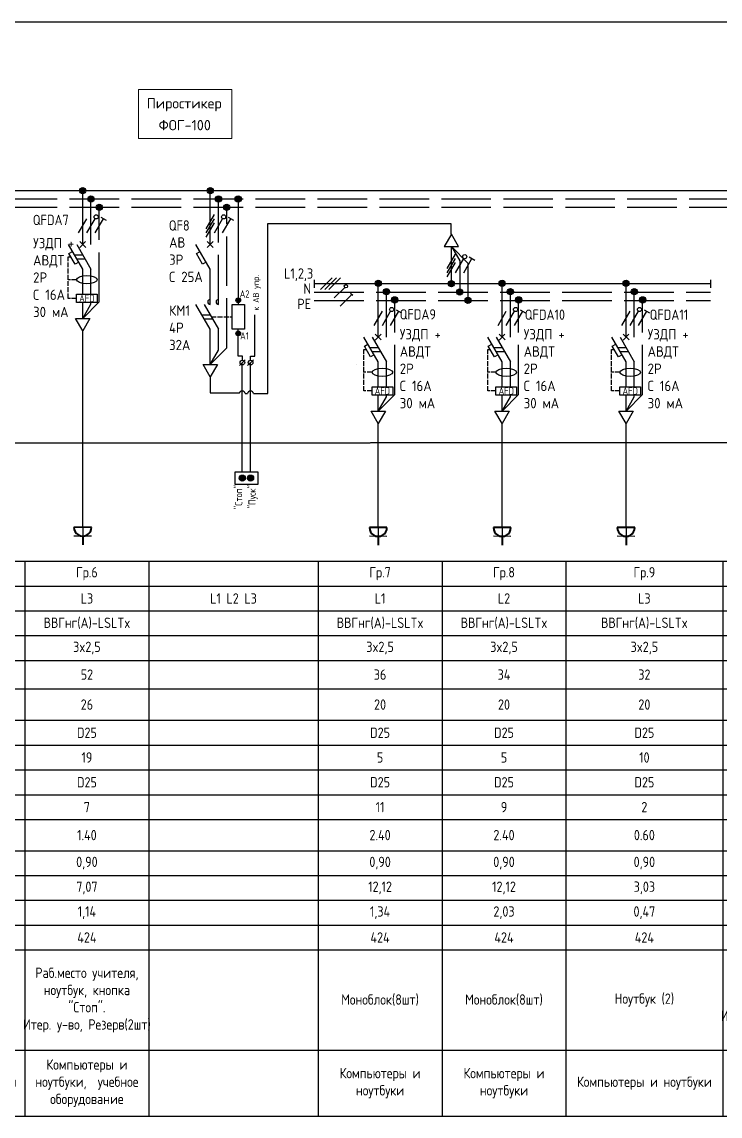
# Model space of a CAD drawing. Header units: millimetres. Extents: x -32 to 417638015, y -35 to 175284279.
# Drawn here: x 1484887 to 1501790, y 30872 to 57354 of the extents above; entities that cross this region are included whole.
import ezdxf
from ezdxf.enums import TextEntityAlignment as Align

# ---------------------------------------------------------------- set-up
doc = ezdxf.new("R2010")
doc.units = ezdxf.units.MM
doc.linetypes.add('ACAD_ISO02W100', pattern=[15, 12, -3])
doc.linetypes.add('DASHED2', pattern=[0.375, 0.25, -0.125])
doc.layers.add('4_Однолинейная схема', color=7, linetype='Continuous')
doc.layers.add('A-HATCH-WALL', color=7, linetype='Continuous')
doc.layers.add('A-ANNO-NOTE', color=7, linetype='Continuous', lineweight=5)
doc.layers.add('ЭОМ_Розетки быт', color=5, linetype='Continuous', lineweight=30)
doc.styles.add('DS23_Isopeur', font='isocpeur.ttf')
doc.styles.add('GOST Common', font='GOST_Common.ttf', dxfattribs={"width": 0.9, "height": 350})
doc.styles.add('GOST Common ISO', font='GOST_Common.ttf', dxfattribs={"width": 0.9, "height": 2.5})
doc.styles.add('ISOCPEUR', font='isocpeur.ttf', dxfattribs={"width": 0.85, "height": 275})
doc.styles.add('ISOCPEUR_1', font='isocpeur.ttf', dxfattribs={"height": 2.5})

# ---------------------------------------------------------------- blocks, each defined once
blk = doc.blocks.new('IRGA_ФОГ - ФОГ-30-6069955-ЩТ-1_1 _Р_ _')
at = {"layer": 'A-ANNO-NOTE'}
for p, q in [((22.6, 11.87), (0, 11.87)), ((0, 11.87), (0, 0)), ((22.6, 0), (22.6, 11.87)), ((0, 0), (22.6, 0))]:
    blk.add_line(p, q, dxfattribs=at)
at = {"layer": 'A-ANNO-NOTE', "insert": (1.98, 9.74), "char_height": 2.5, "width": 18.34, "attachment_point": 1, "style": 'ISOCPEUR_1', "bg_fill": 3, "box_fill_scale": 1.25, "bg_fill_color": 256, "bg_fill_true_color": 13158600, "bg_fill_transparency": 0}
blk.add_mtext('Пиростикер', dxfattribs=at)
blk = doc.blocks.new('*U802')
at = {"layer": '4_Однолинейная схема'}
blk.add_line((595.35, 0), (0, 0), dxfattribs=at)
at = {"layer": '4_Однолинейная схема', "linetype": 'ACAD_ISO02W100'}
for p, q in [((0, -2), (595.35, -2)), ((0, -4), (595.35, -4))]:
    blk.add_line(p, q, dxfattribs=at)
blk = doc.blocks.new('*T1210')
at = {"color": 0, "linetype": 'ByBlock', "lineweight": -2, "transparency": 16777216}
for p, q in [((0, 0), (65121, 0)), ((0, 0), (0, -13428)), ((6097, 0), (6097, -13428)), ((9097, 0), (9097, -13428)), ((12097, 0), (12097, -13428)), ((15097, 0), (15097, -13428)), ((18097, 0), (18097, -13428)), ((21097, 0), (21097, -13428)), ((24773, 0), (24773, -13428)), ((27773, 0), (27773, -13428)), ((31870, 0), (31870, -13428)), ((34870, 0), (34870, -13428)), ((37870, 0), (37870, -13428)), ((41665, 0), (41665, -13428)), ((44665, 0), (44665, -13428)), ((47665, 0), (47665, -13428)), ((50665, 0), (50665, -13428)), ((53665, 0), (53665, -13428)), ((56665, 0), (56665, -13428)), ((59665, 0), (59665, -13428)), ((62665, 0), (62665, -13428)), ((65121, 0), (65121, -13428)), ((0, -600), (65121, -600)), ((0, -1200), (65121, -1200)), ((0, -1800), (65121, -1800)), ((0, -2400), (65121, -2400)), ((0, -3087), (65121, -3087)), ((1822, -3087), (1822, -6249)), ((4597, -3087), (4597, -6249)), ((1822, -3849), (65121, -3849)), ((4597, -4449), (65121, -4449)), ((1822, -5049), (65121, -5049)), ((4597, -5649), (65121, -5649)), ((0, -6249), (65121, -6249)), ((0, -7005), (65121, -7005)), ((0, -7605), (65121, -7605)), ((0, -8205), (65121, -8205)), ((0, -8805), (65121, -8805)), ((0, -9405), (65121, -9405)), ((0, -11833), (65121, -11833)), ((0, -13428), (65121, -13428))]:
    blk.add_line(p, q, dxfattribs=at)
at = {"color": 0, "transparency": 16777216, "char_height": 250, "attachment_point": 5, "style": 'ISOCPEUR'}
for s, insert, width in [('{\\fISOCPEUR|b0|i0|c0;Номер группы', (3048, -300), 6076.6), ('Гр.1', (7597, -300), 2980), ('Гр.2', (10597, -300), 2980), ('Гр.3', (16597, -300), 2980), ('Гр.4', (19597, -300), 2980), ('Гр.5', (22935, -300), 3656.74), ('Гр.6', (26273, -300), 2980), ('Гр.7', (33370, -300), 2980), ('Гр.8', (36370, -300), 2980), ('Гр.9', (39768, -300), 3775.02), ('Гр.10', (43165, -300), 2980), ('Гр.11', (46165, -300), 2980), ('Гр.12', (49165, -300), 2980), ('Гр.13', (52165, -300), 2980), ('Гр.14', (55165, -300), 2980), ('Гр.15', (58165, -300), 2980), ('{\\fISOCPEUR|b0|i0|c0;Фазность', (3048, -900), 6076.6), ('L1', (7597, -900), 2980), ('L2', (10597, -900), 2980), ('L1 L2 L3', (13597, -900), 2980), ('L3', (16597, -900), 2980), ('L1', (19597, -900), 2980), ('L2', (22935, -900), 3656.74), ('L3', (26273, -900), 2980), ('L1 L2 L3', (29822, -900), 4077.01), ('L1', (33370, -900), 2980), ('L2', (36370, -900), 2980), ('L3', (39768, -900), 3775.02), ('L1', (43165, -900), 2980), ('L2', (46165, -900), 2980), ('L3', (49165, -900), 2980), ('L1', (52165, -900), 2980), ('L2', (55165, -900), 2980), ('L3', (58165, -900), 2980), ('{\\fISOCPEUR|b0|i0|c0;Марка кабеля', (3048, -1500), 6076.6), ('ВВГнг(A)-LSLTx', (7597, -1500), 2980), ('ВВГнг(A)-LSLTx', (10597, -1500), 2980), ('ВВГнг(A)-LSLTx', (16597, -1500), 2980), ('{\\fISOCPEUR|b0|i0|c0;ВВГнг(A)-LSLTx', (19597, -1500), 2980), ('{\\fISOCPEUR|b0|i0|c0;ВВГнг(A)-LSLTx', (22935, -1500), 3656.74), ('ВВГнг(A)-LSLTx', (26273, -1500), 2980), ('ВВГнг(A)-LSLTx', (33370, -1500), 2980), ('{\\fISOCPEUR|b0|i0|c0;ВВГнг(A)-LSLTx', (36370, -1500), 2980), ('{\\fISOCPEUR|b0|i0|c0;ВВГнг(A)-LSLTx', (39768, -1500), 3775.02), ('{\\fISOCPEUR|b0|i0|c0;ВВГнг(A)-LSLTx', (43165, -1500), 2980), ('{\\fISOCPEUR|b0|i0|c0;ВВГнг(A)-LSLTx', (46165, -1500), 2980), ('{\\fISOCPEUR|b0|i0|c0;ВВГнг(A)-LSLTx', (49165, -1500), 2980), ('{\\fISOCPEUR|b0|i0|c0;ВВГнг(A)-LSLTx', (52165, -1500), 2980), ('{\\fISOCPEUR|b0|i0|c0;ВВГнг(A)-LSLTx', (55165, -1500), 2980), ('{\\fISOCPEUR|b0|i0|c0;ВВГнг(A)-LSLTx', (58165, -1500), 2980), ('{\\fISOCPEUR|b0|i0|c0;Сечение кабеля', (3048, -2100), 6076.6), ('3x2,5', (7597, -2100), 2980), ('3x2,5', (10597, -2100), 2980), ('3x2,5', (16597, -2100), 2980), ('3x2,5', (19597, -2100), 2980), ('3x2,5', (22935, -2100), 3656.74), ('3x2,5', (26273, -2100), 2980), ('3x2,5', (33370, -2100), 2980), ('3x2,5', (36370, -2100), 2980), ('3x2,5', (39768, -2100), 3775.02), ('3x2,5', (43165, -2100), 2980), ('3x2,5', (46165, -2100), 2980), ('3x2,5', (49165, -2100), 2980), ('3x2,5', (52165, -2100), 2980), ('3x2,5', (55165, -2100), 2980), ('3x2,5', (58165, -2100), 2980), ('{\\fISOCPEUR|b0|i0|c0;Суммарная длина линии, м', (3048, -2743), 6076.6), ('53', (7597, -2743), 2980), ('52', (10597, -2743), 2980), ('42', (16597, -2743), 2980), ('40', (19597, -2743), 2980), ('38', (22935, -2743), 3656.74), ('52', (26273, -2743), 2980), ('36', (33370, -2743), 2980), ('34', (36370, -2743), 2980), ('32', (39768, -2743), 3775.02), ('33', (43165, -2743), 2980), ('32', (46165, -2743), 2980), ('19', (49165, -2743), 2980), ('22', (52165, -2743), 2980), ('25', (55165, -2743), 2980), ('8', (58165, -2743), 2980), ('в лотке, \\Pдлина участка', (3209, -3468), 2755.56), ('L каб., м', (5347, -3468), 1479.52), ('32', (7597, -3468), 2980), ('26', (10597, -3468), 2980), ('26', (16597, -3468), 2980), ('26', (19597, -3468), 2980), ('26', (22935, -3468), 3656.74), ('26', (26273, -3468), 2980), ('20', (33370, -3468), 2980), ('20', (36370, -3468), 2980), ('20', (39768, -3468), 3775.02), ('8', (43165, -3468), 2980), ('8', (46165, -3468), 2980), ('2', (49165, -3468), 2980), ('6', (52165, -3468), 2980), ('6', (55165, -3468), 2980), ('2', (58165, -3468), 2980), ('в ПВХ трубе \\P  ', (3209, -4449), 2755.56), ('D трубы', (5347, -4149), 1479.52), ('D25 ', (7597, -4149), 2980), ('D25 ', (10597, -4149), 2980), ('D25 ', (16597, -4149), 2980), ('D25 ', (19597, -4149), 2980), ('D25 ', (22935, -4149), 3656.74), ('D25 ', (26273, -4149), 2980), ('D25 ', (33370, -4149), 2980), ('D25 ', (36370, -4149), 2980), ('D25 ', (39768, -4149), 3775.02), ('D25 ', (43165, -4149), 2980), ('D25 ', (46165, -4149), 2980), ('D25 ', (49165, -4149), 2980), ('D25 ', (52165, -4149), 2980), ('D25 ', (55165, -4149), 2980), ('D25 ', (58165, -4149), 2980), ('Способ прокладки', (911, -4668), 1801.52), ('L каб., м', (5347, -4749), 1479.52), ('19', (7597, -4749), 2980), ('19', (10597, -4749), 2980), ('5', (16597, -4749), 2980), ('5', (19597, -4749), 2980), ('10', (22935, -4749), 3656.74), ('19', (26273, -4749), 2980), ('5', (33370, -4749), 2980), ('5', (36370, -4749), 2980), ('10', (39768, -4749), 3775.02), ('18', (43165, -4749), 2980), ('22', (46165, -4749), 2980), ('17', (49165, -4749), 2980), ('15', (52165, -4749), 2980), ('18', (55165, -4749), 2980), ('6', (58165, -4749), 2980), ('в ПВХ* трубе в полу \\P  ', (3209, -5649), 2755.56), ('D трубы', (5347, -5349), 1479.52), ('D25 ', (7597, -5349), 2980), ('D25 ', (10597, -5349), 2980), ('D25 ', (16597, -5349), 2980), ('D25 ', (19597, -5349), 2980), ('D25 ', (22935, -5349), 3656.74), ('D25 ', (26273, -5349), 2980), ('D25 ', (33370, -5349), 2980), ('D25 ', (36370, -5349), 2980), ('D25 ', (39768, -5349), 3775.02), ('D25 ', (43165, -5349), 2980), ('D25 ', (46165, -5349), 2980), ('D25 ', (49165, -5349), 2980), ('D25 ', (52165, -5349), 2980), ('D25 ', (55165, -5349), 2980), ('D25 ', (58165, -5349), 2980), ('L каб., м', (5347, -5949), 1479.52), ('2', (7597, -5949), 2980), ('7', (10597, -5949), 2980), ('11', (16597, -5949), 2980), ('9', (19597, -5949), 2980), ('2', (22935, -5949), 3656.74), ('7', (26273, -5949), 2980), ('11', (33370, -5949), 2980), ('9', (36370, -5949), 2980), ('2', (39768, -5949), 3775.02), ('7', (43165, -5949), 2980), ('2', (46165, -5949), 2980), ('0', (49165, -5949), 2980), ('1', (52165, -5949), 2980), ('1', (55165, -5949), 2980), ('0', (58165, -5949), 2980), ('Установленная мощность, кВт', (3048, -6627), 6076.6), ('1.75', (7597, -6627), 2980), ('1.40', (10597, -6627), 2980), ('2.40', (16597, -6627), 2980), ('2.40', (19597, -6627), 2980), ('0.60', (22935, -6627), 3656.74), ('1.40', (26273, -6627), 2980), ('2.40', (33370, -6627), 2980), ('2.40', (36370, -6627), 2980), ('0.60', (39768, -6627), 3775.02), ('1.40', (43165, -6627), 2980), ('1.75', (46165, -6627), 2980), ('1.55', (49165, -6627), 2980), ('2.00', (52165, -6627), 2980), ('1.50', (55165, -6627), 2980), ('1.60', (58165, -6627), 2980), ('Коэффициент мощности', (3048, -7305), 6076.6), ('0,80', (49165, -7305), 2980), ('0,80', (52165, -7305), 2980), ('0,80', (55165, -7305), 2980), ('0,80', (58165, -7305), 2980), ('0,90', (7597, -7305), 2980), ('0,90', (10597, -7305), 2980), ('0,90', (16597, -7305), 2980), ('0,90', (19597, -7305), 2980), ('0,90', (22935, -7305), 3656.74), ('0,90', (26273, -7305), 2980), ('0,90', (33370, -7305), 2980), ('0,90', (36370, -7305), 2980), ('0,90', (39768, -7305), 3775.02), ('0,90', (43165, -7305), 2980), ('0,90', (46165, -7305), 2980), ('Ток, А', (3048, -7905), 6076.6), ('8,84', (7597, -7905), 2980), ('7,07', (10597, -7905), 2980), ('12,12', (16597, -7905), 2980), ('12,12', (19597, -7905), 2980), ('3,03', (22935, -7905), 3656.74), ('7,07', (26273, -7905), 2980), ('12,12', (33370, -7905), 2980), ('12,12', (36370, -7905), 2980), ('3,03', (39768, -7905), 3775.02), ('7,07', (43165, -7905), 2980), ('8,84', (46165, -7905), 2980), ('8,81', (49165, -7905), 2980), ('11,36', (52165, -7905), 2980), ('8,52', (55165, -7905), 2980), ('9,09', (58165, -7905), 2980), ('{\\fISOCPEUR|b0|i0|c0;Потеря напряжения, %', (3048, -8505), 6076.6), ('1,45', (7597, -8505), 2980), ('1,14', (10597, -8505), 2980), ('1,57', (16597, -8505), 2980), ('2,39', (19597, -8505), 2980), ('0,56', (22935, -8505), 3656.74), ('1,14', (26273, -8505), 2980), ('1,34', (33370, -8505), 2980), ('2,03', (36370, -8505), 2980), ('0,47', (39768, -8505), 3775.02), ('1,16', (43165, -8505), 2980), ('1,38', (46165, -8505), 2980), ('0,94', (49165, -8505), 2980), ('1,39', (52165, -8505), 2980), ('1,17', (55165, -8505), 2980), ('0,39', (58165, -8505), 2980), ('{\\fISOCPEUR|b0|i0|c0;№ помещения', (3048, -9105), 6076.6), ('425', (7597, -9105), 2980), ('424', (10597, -9105), 2980), ('424', (16597, -9105), 2980), ('424', (19597, -9105), 2980), ('424', (22935, -9105), 3656.74), ('424', (26273, -9105), 2980), ('424', (33370, -9105), 2980), ('424', (36370, -9105), 2980), ('424', (39768, -9105), 3775.02), ('423', (43165, -9105), 2980), ('423', (46165, -9105), 2980), ('414', (49165, -9105), 2980), ('417', (52165, -9105), 2980), ('402', (55165, -9105), 2980), ('413', (58165, -9105), 2980), ('Раб.место учителя, ноутбук.\\PИтер. у-во, Резерв(2шт)', (7597, -10619), 2980), ('Раб.место учителя, ноутбук, кнопка "Стоп".\\PИтер. у-во, Резерв(2шт)', (10597, -10619), 2980), ('Раб.место учителя, ноутбук, кнопка "Стоп".\\PИтер. у-во, Резерв(2шт)', (26273, -10619), 2980), ('Раб.место учителя, ноутбук.\\PИтер. у-во, Резерв(2шт)', (43165, -10619), 2980), ('Раб.место учителя, ноутбук.\\PИтер. у-во, {\\C256;\\P}Резерв(2шт)', (46165, -10619), 2980), ('Раб.место учителя, ноутбук.\\PТелевизор, Резерв(2шт)', (49165, -10619), 2980), ('Столик гриммерный, Утюг', (52165, -10619), 2980), ('Проектор, рабочее место', (55165, -10619), 2980), ('Наименование электроприемника', (3048, -10619), 6076.6), ('Моноблок(8шт)', (16597, -10619), 2980), ('Моноблок(8шт)', (19597, -10619), 2980), ('Ноутбук (2)', (22935, -10619), 3656.74), ('Моноблок(8шт)', (33370, -10619), 2980), ('Моноблок(8шт)', (36370, -10619), 2980), ('Ноутбук (2)', (39768, -10619), 3775.02), ('Электросушитель', (58165, -10619), 2980), ('Компьютеры и ноутбуки,  учебное оборудование', (7597, -12631), 2980), ('Компьютеры и ноутбуки,  учебное оборудование', (10597, -12631), 2980), ('Компьютеры и ноутбуки,  учебное оборудование', (26273, -12631), 2980), ('Компьютеры и ноутбуки,  учебное оборудование', (43165, -12631), 2980), ('Компьютеры и ноутбуки,  учебное оборудование', (46165, -12631), 2980), ('Компьютеры и ноутбуки,  учебное оборудование', (49165, -12631), 2980), ('Компьютеры и ноутбуки ', (16597, -12631), 2980), ('Компьютеры и ноутбуки ', (19597, -12631), 2980), ('Компьютеры и ноутбуки ', (33370, -12631), 2980), ('Компьютеры и ноутбуки ', (36370, -12631), 2980), ('Лабораторное и учебное оборудование', (52165, -12631), 2980), ('Компьютеры и ноутбуки', (55165, -12631), 2980), ('Тип оборудования', (3048, -12631), 6076.6), ('Компьютеры и ноутбуки ', (22935, -12631), 3656.74), ('Компьютеры и ноутбуки ', (39768, -12631), 3775.02), ('Электросушители', (58165, -12631), 2980), ('Резерв', (61165, -12631), 2980)]:
    blk.add_mtext(s, dxfattribs=dict(at, insert=insert, width=width))
blk = doc.blocks.new('*U1128')
at = {"lineweight": -2}
h = blk.add_hatch(color=256, dxfattribs=at)
h.dxf.hatch_style = 1
edge = h.paths.add_edge_path()
edge.add_arc((0, 0), 0.75, 0, 360)
h = blk.add_hatch(color=256, dxfattribs=at)
h.dxf.hatch_style = 1
edge = h.paths.add_edge_path()
edge.add_arc((6.76, -2), 0.75, 0, 360)
at = {"layer": 'A-HATCH-WALL', "lineweight": -2}
h = blk.add_hatch(color=256, dxfattribs=at)
h.dxf.hatch_style = 1
edge = h.paths.add_edge_path()
edge.add_arc((2, -2), 0.75, 0, 360)
h = blk.add_hatch(color=256, dxfattribs=at)
h.dxf.hatch_style = 1
edge = h.paths.add_edge_path()
edge.add_arc((4, -4), 0.75, 0, 360)
at = {"layer": 'A-HATCH-WALL'}
h = blk.add_hatch(color=0, dxfattribs=at)
h.dxf.hatch_style = 1
edge = h.paths.add_edge_path()
edge.add_arc((6.77, -26.52), 0.562, 0, 360)
h = blk.add_hatch(color=0, dxfattribs=at)
h.dxf.hatch_style = 1
edge = h.paths.add_edge_path()
edge.add_arc((6.77, -34.52), 0.562, 0, 360)
at = {"lineweight": -2}
for points in [[(0, -13), (0, 0)], [(0, -27.52), (0, -19), (-3.46, -13)], [(-0.73, -13.73), (0.69, -12.31)], [(0.71, -13.71), (-0.71, -12.29)], [(-0.98, -17.3), (-1.85, -17.8), (-3.35, -15.2), (-2.48, -14.7)], [(0, -42.04), (0, -33.52), (-3.46, -27.52)], [(-1.46, -27.52), (2, -33.52)], [(-2.02, -30.02), (-0.02, -30.02)], [(-1.44, -31.02), (0.56, -31.02)], [(7.04, -42.32), (8.46, -40.91)], [(9.04, -42.32), (10.46, -40.91)], [(35.42, -42.1), (35.42, -42.1)]]:
    blk.add_lwpolyline(points, dxfattribs=at)
at = {"linetype": 'ACAD_ISO02W100', "lineweight": -2}
for points in [[(2, -27.52), (2, -2)], [(0, -42.04), (4, -38.04), (4, -4)], [(0, -42.04), (2, -38.57), (2, -33.52)]]:
    blk.add_lwpolyline(points, dxfattribs=at)
for points in [[(6.76, -2), (6.77, -27.52)], [(9.77, -41.04), (9.77, -40.04), (10.77, -40.04), (10.77, -30.04)], [(7.77, -41.04), (7.77, -40.04), (6.77, -40.04), (6.77, -33.52)]]:
    blk.add_lwpolyline(points)
at = {"color": 1, "lineweight": -2}
for points in [[(-1, -9.23), (1, -5.77)], [(-1, -10.23), (1, -6.77)], [(-1, -11.23), (1, -7.77)], [(1, -10.23), (3, -6.77)], [(3, -10.23), (5, -6.77)], [(4.35, -6.39), (5.65, -7.14)]]:
    blk.add_lwpolyline(points, dxfattribs=at)
at = {"lineweight": -2}
for points in [[(5.27, -33.52), (5.27, -27.52), (8.27, -27.52), (8.27, -33.52)], [(0, -45.04), (-1.73, -42.04), (1.73, -42.04)]]:
    blk.add_lwpolyline(points, close=True, dxfattribs=at)
at = {"color": 1, "linetype": 'ACAD_ISO02W100', "lineweight": -2, "ltscale": 0.1}
blk.add_lwpolyline([(0.27, -30.52), (5.27, -30.52)], dxfattribs=at)
at = {"lineweight": -2}
for centre, radius in [((0, 0), 0.75), ((2, -2), 0.75), ((6.76, -2), 0.75), ((4, -4), 0.75), ((6.77, -26.52), 0.562), ((6.77, -34.52), 0.562), ((7.77, -41.6), 0.562), ((9.77, -41.6), 0.562)]:
    blk.add_circle(centre, radius, dxfattribs=at)
at = {"color": 1, "lineweight": -2}
blk.add_circle((3.25, -6.33), 0.5, dxfattribs=at)
for centre in [(0, -26.92), (2, -26.92)]:
    blk.add_arc(centre, 0.6, 90, 270)
at = {"insert": (11.27, -29.04), "char_height": 1.5, "width": 25.75, "attachment_point": 4, "rotation": 90, "style": 'GOST Common ISO'}
blk.add_mtext('к АВ упр.', dxfattribs=at)
at = {"char_height": 1.75, "width": 5.4908, "attachment_point": 5, "style": 'GOST Common ISO'}
for s, insert in [('А2', (8.32, -24.99)), ('А1', (8.29, -35.13))]:
    blk.add_mtext(s, dxfattribs=dict(at, insert=insert))
at = {"style": 'GOST Common ISO'}
blk.add_attdef('КЛЕММА_1', text='', height=1.75, dxfattribs=at).set_placement((7.21, -42.16), align=Align.TOP_RIGHT)
blk.add_attdef('КЛЕММА_2', text='', height=1.75, dxfattribs=at).set_placement((10.33, -42.16), align=Align.TOP_LEFT)
blk.add_attdef('УПРАВЛЕНИЕ', text='', height=1.75, rotation=90, dxfattribs=at).set_placement((8.76, -43.61), align=Align.MIDDLE_RIGHT)
blk = doc.blocks.new('*U1152')
at = {"lineweight": -2}
h = blk.add_hatch(color=256, dxfattribs=at)
h.dxf.hatch_style = 1
edge = h.paths.add_edge_path()
edge.add_arc((0, 24.52), 0.75, 0, 360)
h = blk.add_hatch(color=256, dxfattribs=at)
h.dxf.hatch_style = 1
edge = h.paths.add_edge_path()
edge.add_arc((2, 22.52), 0.75, 0, 360)
h = blk.add_hatch(color=256, dxfattribs=at)
h.dxf.hatch_style = 1
edge = h.paths.add_edge_path()
edge.add_arc((4, 20.52), 0.75, 0, 360)
blk.add_lwpolyline([(0, 36.52), (-1.73, 33.52), (1.73, 33.52)], close=True, dxfattribs=at)
blk.add_lwpolyline([(0, 24.52), (0, 33.52)], dxfattribs=at)
at = {"linetype": 'ACAD_ISO02W100', "lineweight": -2}
for points in [[(0, 33.52), (2, 30.05), (2, 22.52)], [(0, 33.52), (4, 29.52), (4, 20.52)]]:
    blk.add_lwpolyline(points, dxfattribs=at)
at = {"color": 1, "lineweight": -2}
for points in [[(-1.03, 28.18), (0.97, 31.65)], [(-1.03, 27.18), (0.97, 30.65)], [(-1.03, 26.18), (0.97, 29.65)], [(0.97, 27.18), (2.97, 30.65)], [(2.97, 27.18), (4.97, 30.65)], [(4.32, 31.02), (5.62, 30.27)]]:
    blk.add_lwpolyline(points, dxfattribs=at)
blk.add_circle((3.22, 31.08), 0.5, dxfattribs=at)
at = {"lineweight": -2}
for centre in [(0, 24.52), (2, 22.52), (4, 20.52)]:
    blk.add_circle(centre, 0.75, dxfattribs=at)
blk = doc.blocks.new('*U1153')
at = {"layer": '4_Однолинейная схема'}
for p, q in [((0, 1), (0, -1)), ((95.93, 0), (0, 0)), ((95.93, 1), (95.93, -1))]:
    blk.add_line(p, q, dxfattribs=at)
at = {"layer": '4_Однолинейная схема', "color": 1}
for p, q in [((1.51, -1.41), (4.34, 1.41)), ((2.51, -1.41), (5.34, 1.41)), ((3.51, -1.41), (6.34, 1.41)), ((4.84, -3.41), (7.38, -0.87)), ((6.23, -5.41), (9.06, -2.59))]:
    blk.add_line(p, q, dxfattribs=at)
at = {"layer": '4_Однолинейная схема', "linetype": 'ACAD_ISO02W100'}
for p, q in [((0, -2), (95.93, -2)), ((0, -4), (95.93, -4))]:
    blk.add_line(p, q, dxfattribs=at)
at = {"layer": '4_Однолинейная схема', "color": 1}
blk.add_lwpolyline([(9.34, -2.86), (8.78, -2.31)], dxfattribs=at)
blk.add_circle((7.67, -0.59), 0.404, dxfattribs=at)
at = {"layer": '4_Однолинейная схема', "style": 'GOST Common ISO', "width": 0.9}
for s, p in [('L1,2,3', (-7.33, 1.25)), ('N', (-2.64, -2.41)), ('PE', (-4.09, -6.11))]:
    blk.add_text(s, height=2.5, dxfattribs=at).set_placement(p)
blk = doc.blocks.new('*U1154')
at = {"lineweight": -2}
h = blk.add_hatch(color=256, dxfattribs=at)
h.dxf.hatch_style = 1
edge = h.paths.add_edge_path()
edge.add_arc((0, 0), 0.75, 0, 360)
at = {"layer": 'A-HATCH-WALL', "lineweight": -2}
h = blk.add_hatch(color=256, dxfattribs=at)
h.dxf.hatch_style = 1
edge = h.paths.add_edge_path()
edge.add_arc((2, -2), 0.75, 0, 360)
h = blk.add_hatch(color=256, dxfattribs=at)
h.dxf.hatch_style = 1
edge = h.paths.add_edge_path()
edge.add_arc((4, -4), 0.75, 0, 360)
at = {"lineweight": -2}
for points in [[(0, -13), (0, 0)], [(0, -25.05), (0, -19), (-3.46, -13)], [(-1.46, -13), (2, -19)], [(-0.73, -13.73), (0.69, -12.31)], [(0.71, -13.71), (-0.71, -12.29)], [(-0.98, -17.3), (-1.85, -17.8), (-3.35, -15.2), (-2.48, -14.7)], [(-2.02, -15.5), (-0.02, -15.5)], [(-1.44, -16.5), (0.56, -16.5)], [(0, -30.92), (0, -27.05)]]:
    blk.add_lwpolyline(points, dxfattribs=at)
at = {"linetype": 'ACAD_ISO02W100', "lineweight": -2}
for points in [[(2, -13), (2, -2)], [(4, -26.92), (4, -4)], [(2, -25.05), (2, -19)], [(0, -30.92), (4, -26.92)], [(0, -30.92), (2, -27.46), (2, -26.97)]]:
    blk.add_lwpolyline(points, dxfattribs=at)
at = {"color": 1, "lineweight": -2}
for points in [[(-1, -10.23), (1, -6.77)], [(1, -10.23), (3, -6.77)], [(3, -10.23), (5, -6.77)], [(4.35, -6.39), (5.65, -7.14)]]:
    blk.add_lwpolyline(points, dxfattribs=at)
at = {"color": 1, "linetype": 'ACAD_ISO02W100', "lineweight": -2, "ltscale": 0.1}
for points in [[(-3.5, -21.53), (-3.5, -21.53), (-3.5, -16), (-2.89, -16)], [(-1.5, -21.53), (-3.5, -21.53)], [(-1.5, -26.05), (-3.5, -26.05), (-3.5, -21.53)]]:
    blk.add_lwpolyline(points, dxfattribs=at)
at = {"lineweight": -2}
blk.add_lwpolyline([(0, -33.92), (-1.73, -30.92), (1.73, -30.92)], close=True, dxfattribs=at)
for centre in [(0, 0), (2, -2), (4, -4)]:
    blk.add_circle(centre, 0.75, dxfattribs=at)
at = {"color": 1, "lineweight": -2}
blk.add_circle((3.25, -6.33), 0.5, dxfattribs=at)
at = {"lineweight": -2}
blk.add_ellipse((1, -21.53), major_axis=(2.5, 0), ratio=0.4, dxfattribs=at)
at = {"style": 'GOST Common ISO', "width": 0.9}
blk.add_attdef('ФАЗА', text='', height=2.5, dxfattribs=at).set_placement((0, 2), align=Align.CENTER)
at = {"lineweight": -2}
blk.add_wipeout([(-1.49, -25.05), (3.5, -25.05), (3.5, -27.05), (-1.49, -27.05)], dxfattribs=at)
blk.add_lwpolyline([(3.5, -27.05), (-1.49, -27.05), (-1.49, -25.05), (3.5, -25.05)], close=True, dxfattribs=at)
at = {"lineweight": -2, "insert": (1, -26.05), "char_height": 1.75, "attachment_point": 5, "style": 'GOST Common ISO'}
blk.add_mtext_dynamic_manual_height_columns('AFD', width=4.9912, gutter_width=12.5, heights=[0], dxfattribs=at)
blk = doc.blocks.new('*U1155')
at = {"lineweight": -2}
h = blk.add_hatch(color=256, dxfattribs=at)
h.dxf.hatch_style = 1
edge = h.paths.add_edge_path()
edge.add_arc((0, 0), 0.75, 0, 360)
at = {"layer": 'A-HATCH-WALL', "lineweight": -2}
h = blk.add_hatch(color=256, dxfattribs=at)
h.dxf.hatch_style = 1
edge = h.paths.add_edge_path()
edge.add_arc((2, -2), 0.75, 0, 360)
h = blk.add_hatch(color=256, dxfattribs=at)
h.dxf.hatch_style = 1
edge = h.paths.add_edge_path()
edge.add_arc((4, -4), 0.75, 0, 360)
at = {"lineweight": -2}
for points in [[(0, -13), (0, 0)], [(0, -25.05), (0, -19), (-3.46, -13)], [(-1.46, -13), (2, -19)], [(-0.73, -13.73), (0.69, -12.31)], [(0.71, -13.71), (-0.71, -12.29)], [(-0.98, -17.3), (-1.85, -17.8), (-3.35, -15.2), (-2.48, -14.7)], [(-2.02, -15.5), (-0.02, -15.5)], [(-1.44, -16.5), (0.56, -16.5)], [(0, -30.92), (0, -27.05)]]:
    blk.add_lwpolyline(points, dxfattribs=at)
at = {"linetype": 'ACAD_ISO02W100', "lineweight": -2}
for points in [[(2, -13), (2, -2)], [(4, -26.92), (4, -4)], [(2, -25.05), (2, -19)], [(0, -30.92), (4, -26.92)], [(0, -30.92), (2, -27.46), (2, -26.97)]]:
    blk.add_lwpolyline(points, dxfattribs=at)
at = {"color": 1, "lineweight": -2}
for points in [[(-1, -10.23), (1, -6.77)], [(1, -10.23), (3, -6.77)], [(3, -10.23), (5, -6.77)], [(4.35, -6.39), (5.65, -7.14)]]:
    blk.add_lwpolyline(points, dxfattribs=at)
at = {"color": 1, "linetype": 'ACAD_ISO02W100', "lineweight": -2, "ltscale": 0.1}
for points in [[(-3.5, -21.53), (-3.5, -21.53), (-3.5, -16), (-2.89, -16)], [(-1.5, -21.53), (-3.5, -21.53)], [(-1.5, -26.05), (-3.5, -26.05), (-3.5, -21.53)]]:
    blk.add_lwpolyline(points, dxfattribs=at)
at = {"lineweight": -2}
blk.add_lwpolyline([(0, -33.92), (-1.73, -30.92), (1.73, -30.92)], close=True, dxfattribs=at)
for centre in [(0, 0), (2, -2), (4, -4)]:
    blk.add_circle(centre, 0.75, dxfattribs=at)
at = {"color": 1, "lineweight": -2}
blk.add_circle((3.25, -6.33), 0.5, dxfattribs=at)
at = {"lineweight": -2}
blk.add_ellipse((1, -21.53), major_axis=(2.5, 0), ratio=0.4, dxfattribs=at)
at = {"style": 'GOST Common ISO', "width": 0.9}
blk.add_attdef('ФАЗА', text='', height=2.5, dxfattribs=at).set_placement((0, 2), align=Align.CENTER)
at = {"lineweight": -2}
blk.add_wipeout([(-1.49, -25.05), (3.5, -25.05), (3.5, -27.05), (-1.49, -27.05)], dxfattribs=at)
blk.add_lwpolyline([(3.5, -27.05), (-1.49, -27.05), (-1.49, -25.05), (3.5, -25.05)], close=True, dxfattribs=at)
at = {"lineweight": -2, "insert": (1, -26.05), "char_height": 1.75, "attachment_point": 5, "style": 'GOST Common ISO'}
blk.add_mtext_dynamic_manual_height_columns('AFD', width=4.9912, gutter_width=12.5, heights=[0], dxfattribs=at)
blk = doc.blocks.new('*U1156')
at = {"lineweight": -2}
h = blk.add_hatch(color=256, dxfattribs=at)
h.dxf.hatch_style = 1
edge = h.paths.add_edge_path()
edge.add_arc((0, 0), 0.75, 0, 360)
at = {"layer": 'A-HATCH-WALL', "lineweight": -2}
h = blk.add_hatch(color=256, dxfattribs=at)
h.dxf.hatch_style = 1
edge = h.paths.add_edge_path()
edge.add_arc((2, -2), 0.75, 0, 360)
h = blk.add_hatch(color=256, dxfattribs=at)
h.dxf.hatch_style = 1
edge = h.paths.add_edge_path()
edge.add_arc((4, -4), 0.75, 0, 360)
at = {"lineweight": -2}
for points in [[(0, -13), (0, 0)], [(0, -25.05), (0, -19), (-3.46, -13)], [(-1.46, -13), (2, -19)], [(-0.73, -13.73), (0.69, -12.31)], [(0.71, -13.71), (-0.71, -12.29)], [(-0.98, -17.3), (-1.85, -17.8), (-3.35, -15.2), (-2.48, -14.7)], [(-2.02, -15.5), (-0.02, -15.5)], [(-1.44, -16.5), (0.56, -16.5)], [(0, -30.92), (0, -27.05)]]:
    blk.add_lwpolyline(points, dxfattribs=at)
at = {"linetype": 'ACAD_ISO02W100', "lineweight": -2}
for points in [[(2, -13), (2, -2)], [(4, -26.92), (4, -4)], [(2, -25.05), (2, -19)], [(0, -30.92), (4, -26.92)], [(0, -30.92), (2, -27.46), (2, -26.97)]]:
    blk.add_lwpolyline(points, dxfattribs=at)
at = {"color": 1, "lineweight": -2}
for points in [[(-1, -10.23), (1, -6.77)], [(1, -10.23), (3, -6.77)], [(3, -10.23), (5, -6.77)], [(4.35, -6.39), (5.65, -7.14)]]:
    blk.add_lwpolyline(points, dxfattribs=at)
at = {"color": 1, "linetype": 'ACAD_ISO02W100', "lineweight": -2, "ltscale": 0.1}
for points in [[(-3.5, -21.53), (-3.5, -21.53), (-3.5, -16), (-2.89, -16)], [(-1.5, -21.53), (-3.5, -21.53)], [(-1.5, -26.05), (-3.5, -26.05), (-3.5, -21.53)]]:
    blk.add_lwpolyline(points, dxfattribs=at)
at = {"lineweight": -2}
blk.add_lwpolyline([(0, -33.92), (-1.73, -30.92), (1.73, -30.92)], close=True, dxfattribs=at)
for centre in [(0, 0), (2, -2), (4, -4)]:
    blk.add_circle(centre, 0.75, dxfattribs=at)
at = {"color": 1, "lineweight": -2}
blk.add_circle((3.25, -6.33), 0.5, dxfattribs=at)
at = {"lineweight": -2}
blk.add_ellipse((1, -21.53), major_axis=(2.5, 0), ratio=0.4, dxfattribs=at)
at = {"style": 'GOST Common ISO', "width": 0.9}
blk.add_attdef('ФАЗА', text='', height=2.5, dxfattribs=at).set_placement((0, 2), align=Align.CENTER)
at = {"lineweight": -2}
blk.add_wipeout([(-1.49, -25.05), (3.5, -25.05), (3.5, -27.05), (-1.49, -27.05)], dxfattribs=at)
blk.add_lwpolyline([(3.5, -27.05), (-1.49, -27.05), (-1.49, -25.05), (3.5, -25.05)], close=True, dxfattribs=at)
at = {"lineweight": -2, "insert": (1, -26.05), "char_height": 1.75, "attachment_point": 5, "style": 'GOST Common ISO'}
blk.add_mtext_dynamic_manual_height_columns('AFD', width=4.9912, gutter_width=12.5, heights=[0], dxfattribs=at)
blk = doc.blocks.new('*U1157')
at = {"lineweight": -2}
h = blk.add_hatch(color=256, dxfattribs=at)
h.dxf.hatch_style = 1
edge = h.paths.add_edge_path()
edge.add_arc((0, 0), 0.75, 0, 360)
at = {"layer": 'A-HATCH-WALL', "lineweight": -2}
h = blk.add_hatch(color=256, dxfattribs=at)
h.dxf.hatch_style = 1
edge = h.paths.add_edge_path()
edge.add_arc((2, -2), 0.75, 0, 360)
h = blk.add_hatch(color=256, dxfattribs=at)
h.dxf.hatch_style = 1
edge = h.paths.add_edge_path()
edge.add_arc((4, -4), 0.75, 0, 360)
at = {"lineweight": -2}
for points in [[(0, -13), (0, 0)], [(0, -25.05), (0, -19), (-3.46, -13)], [(-1.46, -13), (2, -19)], [(-0.73, -13.73), (0.69, -12.31)], [(0.71, -13.71), (-0.71, -12.29)], [(-0.98, -17.3), (-1.85, -17.8), (-3.35, -15.2), (-2.48, -14.7)], [(-2.02, -15.5), (-0.02, -15.5)], [(-1.44, -16.5), (0.56, -16.5)], [(0, -30.92), (0, -27.05)]]:
    blk.add_lwpolyline(points, dxfattribs=at)
at = {"linetype": 'ACAD_ISO02W100', "lineweight": -2}
for points in [[(2, -13), (2, -2)], [(4, -26.92), (4, -4)], [(2, -25.05), (2, -19)], [(0, -30.92), (4, -26.92)], [(0, -30.92), (2, -27.46), (2, -26.97)]]:
    blk.add_lwpolyline(points, dxfattribs=at)
at = {"color": 1, "lineweight": -2}
for points in [[(-1, -10.23), (1, -6.77)], [(1, -10.23), (3, -6.77)], [(3, -10.23), (5, -6.77)], [(4.35, -6.39), (5.65, -7.14)]]:
    blk.add_lwpolyline(points, dxfattribs=at)
at = {"color": 1, "linetype": 'ACAD_ISO02W100', "lineweight": -2, "ltscale": 0.1}
for points in [[(-3.5, -21.53), (-3.5, -21.53), (-3.5, -16), (-2.89, -16)], [(-1.5, -21.53), (-3.5, -21.53)], [(-1.5, -26.05), (-3.5, -26.05), (-3.5, -21.53)]]:
    blk.add_lwpolyline(points, dxfattribs=at)
at = {"lineweight": -2}
blk.add_lwpolyline([(0, -33.92), (-1.73, -30.92), (1.73, -30.92)], close=True, dxfattribs=at)
for centre in [(0, 0), (2, -2), (4, -4)]:
    blk.add_circle(centre, 0.75, dxfattribs=at)
at = {"color": 1, "lineweight": -2}
blk.add_circle((3.25, -6.33), 0.5, dxfattribs=at)
at = {"lineweight": -2}
blk.add_ellipse((1, -21.53), major_axis=(2.5, 0), ratio=0.4, dxfattribs=at)
at = {"style": 'GOST Common ISO', "width": 0.9}
blk.add_attdef('ФАЗА', text='', height=2.5, dxfattribs=at).set_placement((0, 2), align=Align.CENTER)
at = {"lineweight": -2}
blk.add_wipeout([(-1.49, -25.05), (3.5, -25.05), (3.5, -27.05), (-1.49, -27.05)], dxfattribs=at)
blk.add_lwpolyline([(3.5, -27.05), (-1.49, -27.05), (-1.49, -25.05), (3.5, -25.05)], close=True, dxfattribs=at)
at = {"lineweight": -2, "insert": (1, -26.05), "char_height": 1.75, "attachment_point": 5, "style": 'GOST Common ISO'}
blk.add_mtext_dynamic_manual_height_columns('AFD', width=4.9912, gutter_width=12.5, heights=[0], dxfattribs=at)
blk = doc.blocks.new('*U74')
at = {"color": 0, "lineweight": 40}
for p, q in [((18, 249), (-18, -249)), ((249, -18), (499, -37))]:
    blk.add_line(p, q, dxfattribs=at)
at = {"color": 0}
for p, q in [((0, 0), (249, -18)), ((268, 231), (231, -268))]:
    blk.add_line(p, q, dxfattribs=at)
at = {"color": 0, "lineweight": 40}
blk.add_arc((0, 0), 250, 265.799, 85.799, dxfattribs=at)
at = {"color": 7, "style": 'GOST Common', "width": 0.9}
for tag, p in [('КОЛВО', (36, 425)), ('ВЫСОТА', (294, -391))]:
    blk.add_attdef(tag, p, '', height=350, dxfattribs=at)
at = {"color": 7, "linetype": 'ByBlock', "style": 'GOST Common', "width": 0.9}
blk.add_attdef('ГРУППА', text='', height=350, dxfattribs=at).set_placement((-568, 0), align=Align.RIGHT)
blk = doc.blocks.new('*U1135')
at = {"linetype": 'ByBlock', "lineweight": -2}
blk.add_lwpolyline([(0, -1), (0, 838.3)], dxfattribs=at)
at = {"layer": 'ЭОМ_Розетки быт', "color": 0, "xscale": 0.15, "yscale": 0.15, "zscale": 0.15, "rotation": 274.1958433846598}
blk.add_blockref('*U74', (0, -1), dxfattribs=at)
at = {"style": 'GOST Common ISO'}
for tag, p in [('ТРАССА', (-0.3, 0)), ('1_СТРОКА', (4.4, 0)), ('2_СТРОКА', (9.2, 0)), ('3_СТРОКА', (13.9, 0)), ('4_СТРОКА', (18.4, -0.2))]:
    blk.add_attdef(tag, p, '', height=2.5, rotation=90, dxfattribs=at)
blk = doc.blocks.new('*U1147')
at = {"linetype": 'ByBlock', "lineweight": -2}
blk.add_lwpolyline([(0, -1), (0, 443.7)], dxfattribs=at)
at = {"layer": 'ЭОМ_Розетки быт', "color": 0, "xscale": 0.15, "yscale": 0.15, "zscale": 0.15, "rotation": 274.1958433846598}
blk.add_blockref('*U74', (0, -1), dxfattribs=at)
at = {"style": 'GOST Common ISO'}
for tag, p in [('ТРАССА', (-0.3, 0)), ('1_СТРОКА', (4.4, 0)), ('2_СТРОКА', (9.2, 0)), ('3_СТРОКА', (13.9, 0)), ('4_СТРОКА', (18.4, -0.2))]:
    blk.add_attdef(tag, p, '', height=2.5, rotation=90, dxfattribs=at)
blk = doc.blocks.new('*U1148')
at = {"linetype": 'ByBlock', "lineweight": -2}
blk.add_lwpolyline([(0, -1), (0, 443.7)], dxfattribs=at)
at = {"layer": 'ЭОМ_Розетки быт', "color": 0, "xscale": 0.15, "yscale": 0.15, "zscale": 0.15, "rotation": 274.1958433846598}
blk.add_blockref('*U74', (0, -1), dxfattribs=at)
at = {"style": 'GOST Common ISO'}
for tag, p in [('ТРАССА', (-0.3, 0)), ('1_СТРОКА', (4.4, 0)), ('2_СТРОКА', (9.2, 0)), ('3_СТРОКА', (13.9, 0)), ('4_СТРОКА', (18.4, -0.2))]:
    blk.add_attdef(tag, p, '', height=2.5, rotation=90, dxfattribs=at)
blk = doc.blocks.new('*U1131')
at = {"linetype": 'ByBlock', "lineweight": -2}
blk.add_lwpolyline([(0, -1), (0, 443.7)], dxfattribs=at)
at = {"layer": 'ЭОМ_Розетки быт', "color": 0, "xscale": 0.15, "yscale": 0.15, "zscale": 0.15, "rotation": 274.1958433846598}
blk.add_blockref('*U74', (0, -1), dxfattribs=at)
at = {"style": 'GOST Common ISO'}
for tag, p in [('ТРАССА', (-0.3, 0)), ('1_СТРОКА', (4.4, 0)), ('2_СТРОКА', (9.2, 0)), ('3_СТРОКА', (13.9, 0)), ('4_СТРОКА', (18.4, -0.2))]:
    blk.add_attdef(tag, p, '', height=2.5, rotation=90, dxfattribs=at)

msp = doc.modelspace()

# ---------------------------------------------------------------- hatches: boundary and pattern name
at = {"lineweight": -2}
h = msp.add_hatch(color=1, dxfattribs=at)
h.dxf.hatch_style = 1
h.paths.add_polyline_path([(1490222, 46237, 1), (1490222, 46387, 1)])
h = msp.add_hatch(color=82, dxfattribs=at)
h.dxf.hatch_style = 1
h.paths.add_polyline_path([(1490422, 46237, 1), (1490422, 46387, 1)])

# ---------------------------------------------------------------- linework, layer by layer
at = {"linetype": 'DASHED2'}
msp.add_lwpolyline([(1465166, 47151), (1465166, 57354), (1526387, 57354), (1526384, 47176)], close=True, dxfattribs=at)
at = {"lineweight": -2}
for points in [[(1490837, 48359), (1490837, 52471), (1495274, 52471), (1495274, 52215)], [(1489447, 48764), (1489447, 48375), (1490149, 48375)], [(1490296, 48360), (1490349, 48360)], [(1490496, 48360), (1490837, 48359)]]:
    msp.add_lwpolyline(points, dxfattribs=at)
for points in [[(1490222, 46462), (1490222, 49106)], [(1490422, 46462), (1490422, 49106)]]:
    msp.add_lwpolyline(points)
msp.add_lwpolyline([(1490047, 46162), (1490047, 46462), (1490597, 46462), (1490597, 46162)], close=True, dxfattribs=at)
at = {"lineweight": 25}
for centre in [(1490222, 46312), (1490422, 46312)]:
    msp.add_circle(centre, 75, dxfattribs=at)
at = {"lineweight": -2}
for centre in [(1490222, 48344), (1490422, 48344)]:
    msp.add_arc(centre, 75.1, 12.282, 167.718, dxfattribs=at)

# ---------------------------------------------------------------- block references
at = {"xscale": 100, "yscale": 100, "zscale": 100}
for name, p in [('*U1128', (1489447, 53268)), ('*U1152', (1495286, 48564))]:
    msp.add_blockref(name, p, dxfattribs=at)
msp.add_blockref('*T1210', (1460188, 44300))
at = {"layer": '4_Однолинейная схема', "color": 0, "xscale": 100, "yscale": 100, "zscale": 100}
for name, p in [('*U802', (1466543, 53268)), ('*U1153', (1491966, 51015))]:
    msp.add_blockref(name, p, dxfattribs=at)

# ---------------------------------------------------------------- texts
at = {"char_height": 250, "attachment_point": 1}
for s, insert, width, style in [('QFDA7', (1485151, 52686), 849.79, 'GOST Common'), ('QF8', (1488444, 52552), 849.79, 'GOST Common'), ('{\\W0.9;АВ\\P3Р\\PС 25А}', (1488451, 52141), 1244.38, 'DS23_Isopeur'), ('{\\W0.9;КМ1\\P4Р\\P32А}', (1488451, 50493), 1244.38, 'DS23_Isopeur'), ('QFDA9', (1494033, 50401), 849.79, 'GOST Common'), ('QFDA10', (1497061, 50393), 849.79, 'GOST Common'), ('QFDA11', (1500083, 50393), 849.79, 'GOST Common')]:
    msp.add_mtext(s, dxfattribs=dict(at, insert=insert, width=width, style=style))
at = {"color": 1, "insert": (1490046, 46147), "char_height": 175, "width": 503.44, "attachment_point": 3, "rotation": 90, "style": 'GOST Common ISO'}
msp.add_mtext('\\pxt2;"Стоп"', dxfattribs=at)
at = {"color": 82, "insert": (1490596, 46147), "char_height": 175, "width": 503.44, "attachment_point": 9, "rotation": 90, "style": 'GOST Common ISO'}
msp.add_mtext('\\pxt2;"Пуск"', dxfattribs=at)

# ---------------------------------------------------------------- next in the draw order: block references
at = {"xscale": 100, "yscale": 100, "zscale": 100}
for name, p in [('*U1157', (1486360, 53268)), ('*U1154', (1493513, 51027)), ('*U1155', (1496513, 51027)), ('*U1156', (1499513, 51027))]:
    msp.add_blockref(name, p, dxfattribs=at)
at = {"layer": 'A-ANNO-NOTE', "xscale": 100, "yscale": 100, "zscale": 100}
msp.add_blockref('IRGA_ФОГ - ФОГ-30-6069955-ЩТ-1_1 _Р_ _', (1487710, 54535), dxfattribs=at)

# ---------------------------------------------------------------- next in the draw order: block references
at = {"color": 1, "xscale": 5.664893170372438, "yscale": 5.664893170372438, "zscale": 5.664893170372438}
for name, p in [('*U1135', (1486360, 45127)), ('*U1147', (1493513, 45122)), ('*U1148', (1496513, 45122)), ('*U1131', (1499513, 45122))]:
    msp.add_blockref(name, p, dxfattribs=at)

# ---------------------------------------------------------------- next in the draw order: texts
at = {"char_height": 250, "attachment_point": 1}
for s, insert, width, style in [('ФОГ', (1488196, 54980), 761.6, 'ISOCPEUR_1'), ('-100', (1488825, 54980), 649.37, 'ISOCPEUR_1'), ('{\\W0.9;УЗДП + АВДТ\\P2Р\\PС 16А\\P30 мА}', (1485159, 52126), 1244.38, 'DS23_Isopeur'), ('{\\W0.9;УЗДП + АВДТ\\P2Р\\PС 16А\\P30 мА}', (1494035, 49919), 1244.38, 'DS23_Isopeur'), ('{\\W0.9;УЗДП + АВДТ\\P2Р\\PС 16А\\P30 мА}', (1497035, 49919), 1244.38, 'DS23_Isopeur'), ('{\\W0.9;УЗДП + АВДТ\\P2Р\\PС 16А\\P30 мА}', (1500035, 49919), 1244.38, 'DS23_Isopeur')]:
    msp.add_mtext(s, dxfattribs=dict(at, insert=insert, width=width, style=style))

doc.saveas('drawing.dxf')
